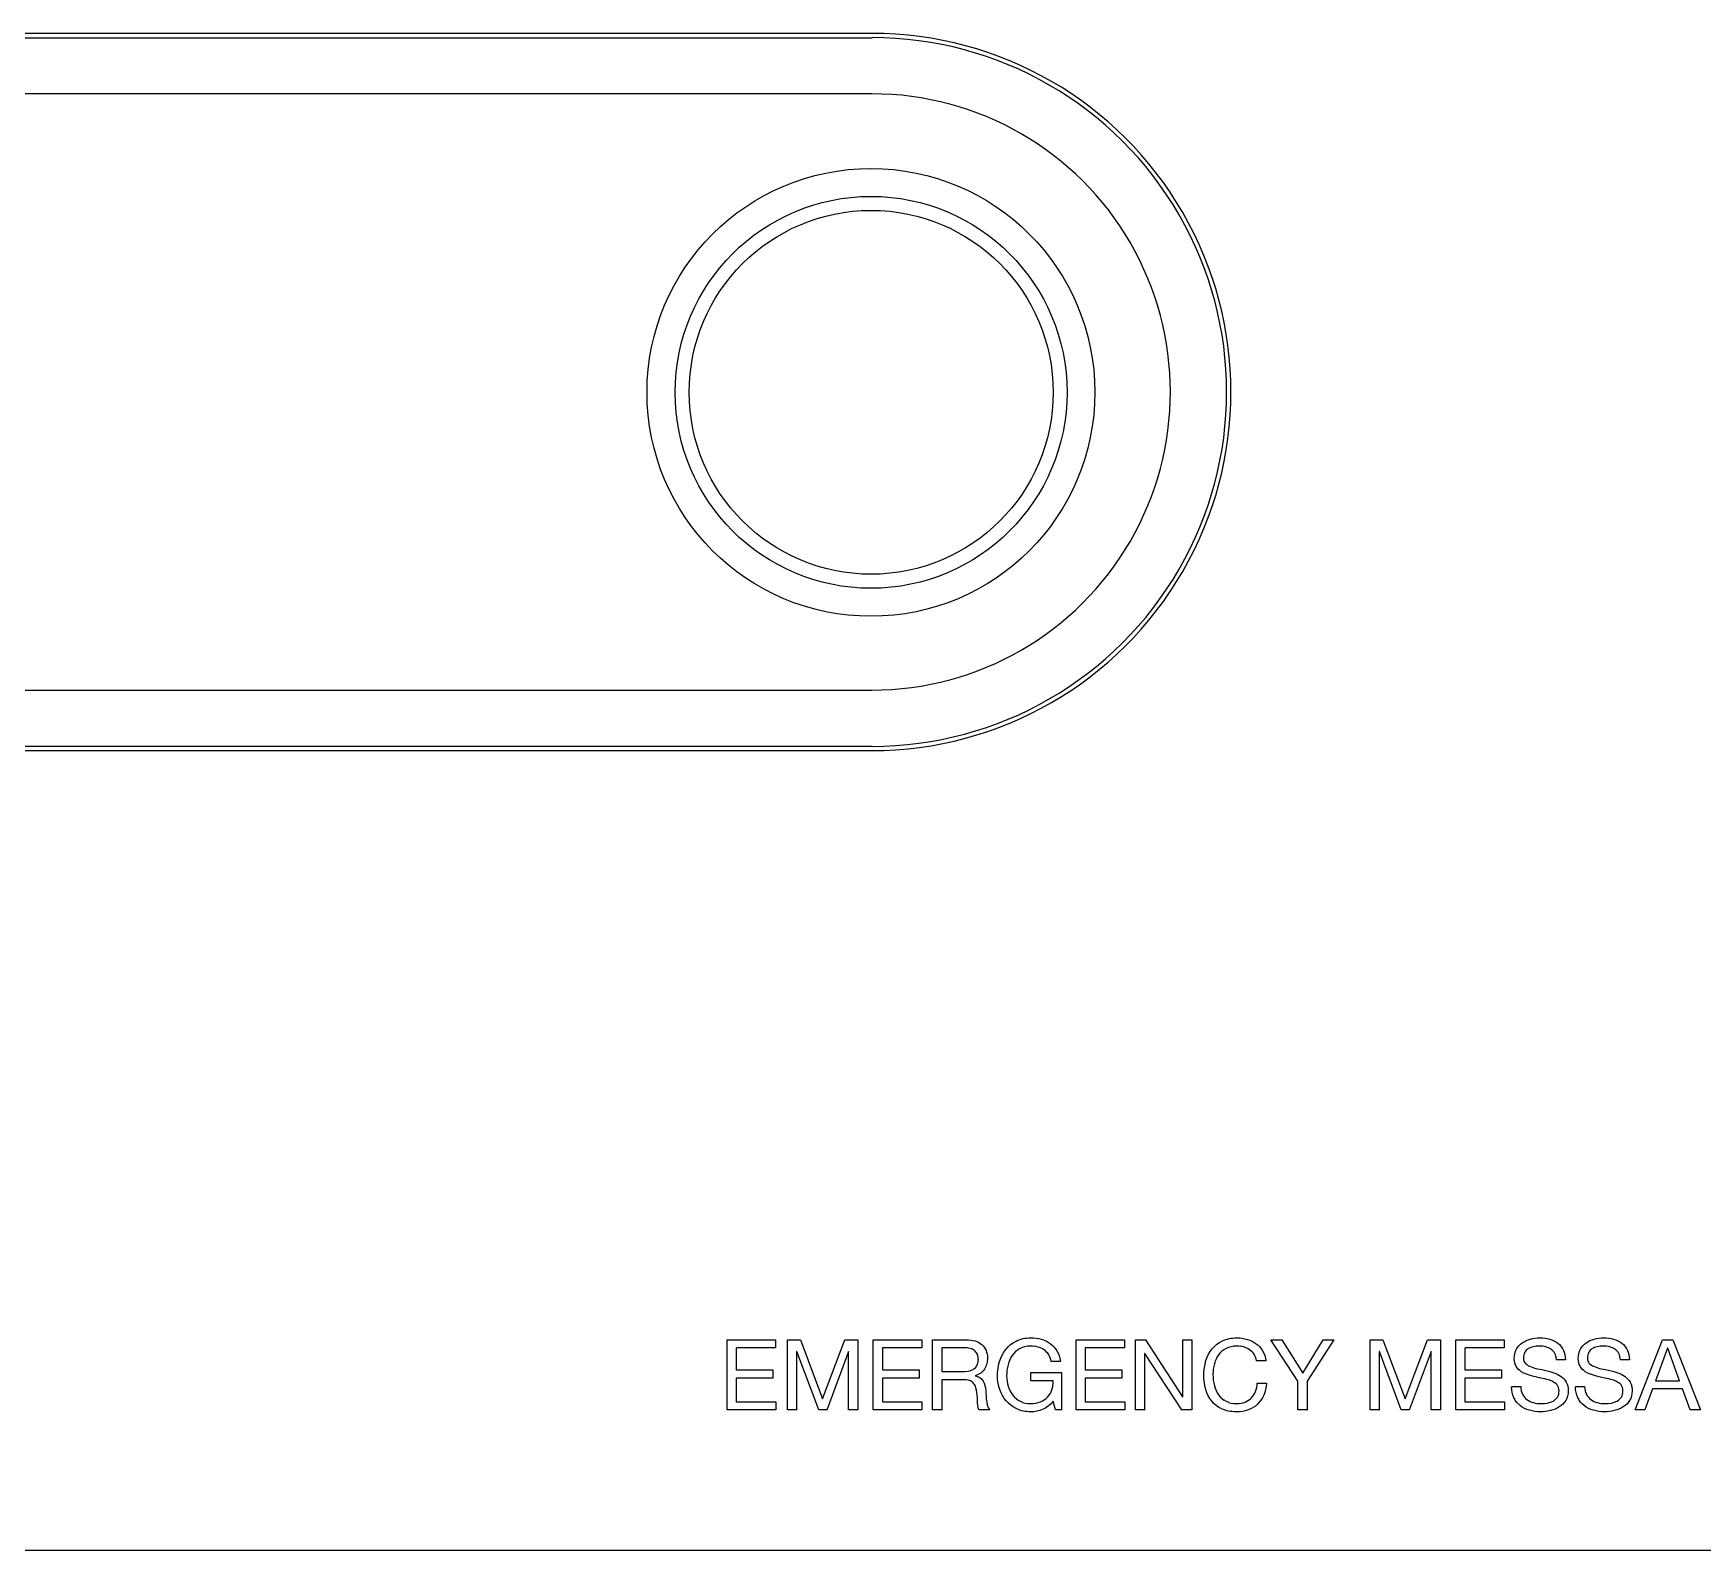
# Model space of a CAD drawing. Header units: millimetres. Extents: x 2974 to 5671, y 1205 to 3288.
# Drawn here: x 4266.64 to 4278.42, y 3073.63 to 3084.33 of the extents above; entities that cross this region are included whole.
import ezdxf

# ---------------------------------------------------------------- set-up
doc = ezdxf.new("R2010")
doc.units = ezdxf.units.MM
doc.linetypes.add('atContinuous2', pattern=[0])
doc.layers.add('Layer 1', color=7, linetype='Continuous')

# ---------------------------------------------------------------- blocks, each defined once
blk = doc.blocks.new('TOA')
at = {"layer": 'Layer 1', "color": 0}
for points in [[(2387.684, 441.888), (2234.717, 441.888)], [(2234.717, 441.746), (2387.684, 441.746)], [(2387.684, 439.858), (2234.717, 439.858)], [(2234.717, 419.839), (2387.684, 419.839)], [(2387.684, 417.951), (2234.717, 417.951)], [(2234.717, 417.81), (2387.684, 417.81)], [(2382.822, 398.028), (2384.446, 398.028)], [(2382.822, 395.668), (2382.822, 398.028)], [(2384.446, 398.028), (2384.446, 397.752)], [(2384.845, 398.028), (2385.277, 398.028)], [(2384.845, 395.668), (2384.845, 398.028)], [(2385.277, 398.028), (2386.024, 396.045)], [(2386.024, 396.045), (2386.774, 398.028)], [(2386.774, 398.028), (2387.206, 398.028)], [(2387.206, 398.028), (2387.206, 395.668)], [(2387.727, 398.028), (2389.351, 398.028)], [(2387.727, 395.668), (2387.727, 398.028)], [(2389.351, 398.028), (2389.351, 397.752)], [(2389.719, 398.028), (2390.836, 398.028)], [(2389.719, 395.668), (2389.719, 398.028)], [(2390.836, 398.028), (2390.92, 398.025)], [(2390.92, 398.025), (2390.998, 398.018)], [(2390.999, 398.018), (2391.072, 398.004)], [(2391.072, 398.005), (2391.141, 397.987)], [(2391.141, 397.987), (2391.205, 397.965)], [(2391.206, 397.964), (2391.266, 397.936)], [(2391.265, 397.936), (2391.319, 397.903)], [(2391.319, 397.903), (2391.369, 397.866)], [(2392.332, 397.862), (2392.423, 397.927)], [(2392.422, 397.927), (2392.522, 397.984)], [(2392.522, 397.984), (2392.576, 398.008)], [(2392.576, 398.008), (2392.631, 398.029)], [(2392.63, 398.03), (2392.688, 398.048)], [(2392.688, 398.047), (2392.748, 398.063)], [(2392.748, 398.063), (2392.81, 398.074)], [(2392.809, 398.074), (2392.873, 398.083)], [(2392.874, 398.083), (2392.939, 398.088)], [(2392.939, 398.088), (2393.007, 398.09)], [(2393.007, 398.089), (2393.101, 398.086)], [(2393.101, 398.087), (2393.192, 398.078)], [(2393.192, 398.078), (2393.28, 398.064)], [(2393.28, 398.064), (2393.365, 398.043)], [(2393.365, 398.044), (2393.447, 398.019)], [(2393.447, 398.018), (2393.525, 397.985)], [(2393.525, 397.985), (2393.597, 397.946)], [(2393.597, 397.946), (2393.665, 397.9)], [(2394.533, 398.028), (2396.157, 398.028)], [(2394.533, 395.668), (2394.533, 398.028)], [(2396.157, 398.028), (2396.157, 397.752)], [(2396.525, 398.028), (2396.862, 398.028)], [(2396.525, 395.668), (2396.525, 398.028)], [(2396.862, 398.028), (2398.113, 396.114)], [(2398.12, 398.028), (2398.427, 398.028)], [(2398.12, 396.114), (2398.12, 398.028)], [(2398.426, 398.028), (2398.426, 395.668)], [(2399.261, 397.876), (2399.352, 397.938)], [(2399.352, 397.938), (2399.452, 397.991)], [(2399.452, 397.991), (2399.506, 398.014)], [(2399.505, 398.014), (2399.561, 398.034)], [(2399.561, 398.034), (2399.618, 398.051)], [(2399.618, 398.05), (2399.678, 398.065)], [(2399.677, 398.065), (2399.739, 398.075)], [(2399.739, 398.075), (2399.802, 398.083)], [(2399.802, 398.083), (2399.867, 398.088)], [(2399.868, 398.088), (2399.935, 398.09)], [(2399.935, 398.089), (2400.027, 398.086)], [(2400.027, 398.087), (2400.116, 398.077)], [(2400.116, 398.077), (2400.203, 398.061)], [(2400.203, 398.061), (2400.287, 398.04)], [(2400.287, 398.04), (2400.367, 398.012)], [(2400.367, 398.011), (2400.443, 397.978)], [(2400.443, 397.978), (2400.514, 397.939)], [(2400.514, 397.939), (2400.58, 397.894)], [(2401.068, 398.028), (2401.442, 398.028)], [(2401.982, 396.632), (2401.068, 398.028)], [(2401.442, 398.028), (2402.147, 396.904)], [(2402.147, 396.904), (2402.835, 398.028)], [(2403.193, 398.028), (2402.289, 396.632)], [(2402.835, 398.028), (2403.192, 398.028)], [(2404.404, 398.028), (2404.836, 398.028)], [(2404.404, 395.668), (2404.404, 398.028)], [(2404.835, 398.028), (2405.582, 396.045)], [(2405.583, 396.045), (2406.334, 398.028)], [(2406.334, 398.028), (2406.766, 398.028)], [(2406.765, 398.028), (2406.765, 395.668)], [(2407.286, 398.028), (2408.91, 398.028)], [(2407.286, 395.668), (2407.286, 398.028)], [(2408.91, 398.028), (2408.91, 397.752)], [(2409.456, 397.878), (2409.513, 397.923)], [(2409.512, 397.922), (2409.574, 397.961)], [(2409.575, 397.962), (2409.641, 397.996)], [(2409.641, 397.996), (2409.711, 398.024)], [(2409.711, 398.024), (2409.785, 398.047)], [(2409.786, 398.047), (2409.863, 398.066)], [(2409.863, 398.066), (2409.941, 398.079)], [(2409.941, 398.079), (2410.02, 398.087)], [(2410.02, 398.087), (2410.099, 398.09)], [(2410.099, 398.089), (2410.189, 398.086)], [(2410.189, 398.087), (2410.274, 398.079)], [(2410.274, 398.079), (2410.356, 398.065)], [(2410.356, 398.065), (2410.435, 398.046)], [(2410.435, 398.047), (2410.51, 398.023)], [(2410.51, 398.022), (2410.579, 397.993)], [(2410.58, 397.993), (2410.646, 397.956)], [(2410.646, 397.956), (2410.707, 397.914)], [(2410.707, 397.914), (2410.763, 397.865)], [(2411.601, 397.878), (2411.659, 397.923)], [(2411.659, 397.922), (2411.721, 397.961)], [(2411.72, 397.962), (2411.786, 397.996)], [(2411.787, 397.996), (2411.857, 398.024)], [(2411.857, 398.024), (2411.931, 398.047)], [(2411.931, 398.047), (2412.008, 398.066)], [(2412.008, 398.066), (2412.086, 398.079)], [(2412.086, 398.079), (2412.165, 398.087)], [(2412.166, 398.087), (2412.246, 398.09)], [(2412.246, 398.089), (2412.335, 398.086)], [(2412.334, 398.087), (2412.419, 398.079)], [(2412.419, 398.079), (2412.502, 398.065)], [(2412.502, 398.065), (2412.58, 398.046)], [(2412.581, 398.047), (2412.656, 398.023)], [(2412.656, 398.022), (2412.726, 397.993)], [(2412.726, 397.993), (2412.791, 397.956)], [(2412.792, 397.956), (2412.853, 397.914)], [(2412.852, 397.914), (2412.908, 397.865)], [(2413.302, 395.668), (2414.226, 398.028)], [(2414.226, 398.028), (2414.574, 398.028)], [(2414.574, 398.028), (2415.498, 395.668)], [(2383.128, 397.752), (2383.128, 397.017)], [(2384.446, 397.752), (2383.129, 397.752)], [(2385.152, 397.631), (2385.152, 395.667)], [(2385.158, 397.631), (2385.152, 397.631)], [(2385.895, 395.668), (2385.158, 397.632)], [(2386.899, 397.631), (2386.163, 395.667)], [(2386.899, 395.668), (2386.899, 397.632)], [(2388.033, 397.752), (2388.033, 397.017)], [(2389.351, 397.752), (2388.033, 397.752)], [(2390.026, 397.752), (2390.026, 396.955)], [(2390.823, 397.752), (2390.026, 397.752)], [(2390.877, 397.75), (2390.822, 397.752)], [(2390.928, 397.745), (2390.877, 397.75)], [(2390.975, 397.737), (2390.928, 397.745)], [(2391.018, 397.724), (2390.975, 397.737)], [(2391.057, 397.71), (2391.018, 397.725)], [(2391.092, 397.691), (2391.057, 397.71)], [(2391.124, 397.669), (2391.093, 397.691)], [(2391.151, 397.643), (2391.124, 397.668)], [(2391.174, 397.615), (2391.151, 397.643)], [(2391.195, 397.585), (2391.174, 397.615)], [(2391.212, 397.552), (2391.194, 397.584)], [(2391.227, 397.518), (2391.212, 397.552)], [(2391.238, 397.482), (2391.227, 397.518)], [(2391.246, 397.444), (2391.238, 397.482)], [(2391.25, 397.404), (2391.245, 397.444)], [(2391.252, 397.362), (2391.25, 397.404)], [(2391.25, 397.302), (2391.253, 397.362)], [(2391.369, 397.866), (2391.414, 397.823)], [(2391.414, 397.823), (2391.452, 397.776)], [(2391.452, 397.776), (2391.485, 397.726)], [(2391.485, 397.726), (2391.511, 397.671)], [(2391.511, 397.672), (2391.532, 397.613)], [(2391.532, 397.613), (2391.547, 397.551)], [(2391.546, 397.55), (2391.556, 397.485)], [(2391.557, 397.362), (2391.552, 397.311)], [(2391.556, 397.485), (2391.559, 397.415)], [(2391.559, 397.415), (2391.557, 397.362)], [(2391.966, 397.294), (2392.005, 397.408)], [(2392.005, 397.408), (2392.053, 397.514)], [(2392.053, 397.514), (2392.11, 397.613)], [(2392.11, 397.613), (2392.175, 397.704)], [(2392.175, 397.704), (2392.249, 397.788)], [(2392.25, 397.788), (2392.332, 397.862)], [(2392.307, 397.353), (2392.275, 397.271)], [(2392.346, 397.43), (2392.307, 397.353)], [(2392.391, 397.503), (2392.346, 397.431)], [(2392.443, 397.569), (2392.391, 397.503)], [(2392.501, 397.629), (2392.442, 397.569)], [(2392.567, 397.681), (2392.502, 397.628)], [(2392.64, 397.727), (2392.567, 397.681)], [(2392.72, 397.765), (2392.64, 397.727)], [(2392.807, 397.792), (2392.72, 397.766)], [(2392.903, 397.808), (2392.807, 397.791)], [(2393.005, 397.813), (2392.902, 397.808)], [(2393.07, 397.811), (2393.006, 397.813)], [(2393.132, 397.805), (2393.07, 397.811)], [(2393.194, 397.796), (2393.132, 397.806)], [(2393.252, 397.782), (2393.193, 397.796)], [(2393.309, 397.764), (2393.252, 397.782)], [(2393.363, 397.743), (2393.309, 397.764)], [(2393.413, 397.716), (2393.363, 397.742)], [(2393.46, 397.687), (2393.412, 397.716)], [(2393.504, 397.653), (2393.46, 397.687)], [(2393.545, 397.615), (2393.504, 397.653)], [(2393.582, 397.572), (2393.546, 397.615)], [(2393.615, 397.524), (2393.582, 397.572)], [(2393.643, 397.472), (2393.615, 397.524)], [(2393.667, 397.417), (2393.643, 397.473)], [(2393.666, 397.9), (2393.73, 397.848)], [(2393.686, 397.356), (2393.667, 397.417)], [(2393.7, 397.292), (2393.686, 397.356)], [(2393.73, 397.848), (2393.789, 397.79)], [(2393.789, 397.791), (2393.841, 397.726)], [(2393.84, 397.725), (2393.889, 397.653)], [(2393.889, 397.653), (2393.93, 397.575)], [(2393.93, 397.575), (2393.964, 397.489)], [(2393.964, 397.489), (2393.991, 397.394)], [(2393.992, 397.394), (2394.012, 397.291)], [(2394.839, 397.752), (2394.839, 397.017)], [(2396.157, 397.752), (2394.84, 397.752)], [(2396.838, 397.562), (2396.831, 397.562)], [(2396.832, 397.562), (2396.832, 395.667)], [(2398.08, 395.668), (2396.839, 397.563)], [(2398.895, 397.327), (2398.935, 397.437)], [(2398.935, 397.437), (2398.983, 397.54)], [(2398.983, 397.54), (2399.04, 397.636)], [(2399.04, 397.635), (2399.105, 397.723)], [(2399.105, 397.723), (2399.178, 397.804)], [(2399.178, 397.804), (2399.261, 397.875)], [(2399.237, 397.38), (2399.204, 397.302)], [(2399.276, 397.454), (2399.237, 397.38)], [(2399.321, 397.522), (2399.276, 397.454)], [(2399.374, 397.586), (2399.321, 397.523)], [(2399.432, 397.642), (2399.373, 397.585)], [(2399.498, 397.692), (2399.433, 397.642)], [(2399.57, 397.734), (2399.498, 397.692)], [(2399.649, 397.768), (2399.57, 397.734)], [(2399.736, 397.794), (2399.649, 397.769)], [(2399.831, 397.808), (2399.736, 397.793)], [(2399.932, 397.813), (2399.83, 397.808)], [(2399.994, 397.811), (2399.932, 397.813)], [(2400.052, 397.805), (2399.993, 397.811)], [(2400.109, 397.796), (2400.052, 397.806)], [(2400.164, 397.783), (2400.109, 397.796)], [(2400.216, 397.765), (2400.163, 397.783)], [(2400.266, 397.744), (2400.216, 397.765)], [(2400.315, 397.719), (2400.266, 397.743)], [(2400.361, 397.691), (2400.315, 397.719)], [(2400.404, 397.658), (2400.361, 397.691)], [(2400.443, 397.622), (2400.404, 397.658)], [(2400.478, 397.582), (2400.443, 397.622)], [(2400.509, 397.538), (2400.478, 397.582)], [(2400.537, 397.489), (2400.51, 397.538)], [(2400.56, 397.438), (2400.537, 397.489)], [(2400.58, 397.382), (2400.56, 397.438)], [(2400.594, 397.323), (2400.579, 397.383)], [(2400.581, 397.894), (2400.643, 397.843)], [(2400.643, 397.843), (2400.7, 397.786)], [(2400.7, 397.787), (2400.751, 397.724)], [(2400.75, 397.723), (2400.796, 397.655)], [(2400.796, 397.655), (2400.835, 397.58)], [(2400.835, 397.58), (2400.867, 397.5)], [(2400.868, 397.5), (2400.892, 397.415)], [(2400.892, 397.415), (2400.909, 397.323)], [(2404.71, 397.631), (2404.71, 395.667)], [(2404.717, 397.631), (2404.71, 397.631)], [(2405.454, 395.668), (2404.718, 397.632)], [(2406.459, 397.631), (2405.722, 395.667)], [(2406.459, 395.668), (2406.459, 397.632)], [(2407.592, 397.752), (2407.592, 397.017)], [(2408.91, 397.752), (2407.593, 397.752)], [(2409.251, 397.321), (2409.247, 397.398)], [(2409.248, 397.398), (2409.253, 397.485)], [(2409.252, 397.485), (2409.266, 397.565)], [(2409.266, 397.565), (2409.288, 397.639)], [(2409.289, 397.639), (2409.32, 397.707)], [(2409.32, 397.708), (2409.36, 397.77)], [(2409.36, 397.769), (2409.405, 397.827)], [(2409.405, 397.827), (2409.456, 397.878)], [(2409.557, 397.465), (2409.554, 397.409)], [(2409.554, 397.41), (2409.558, 397.358)], [(2409.566, 397.516), (2409.557, 397.465)], [(2409.558, 397.358), (2409.571, 397.311)], [(2409.58, 397.562), (2409.566, 397.516)], [(2409.599, 397.603), (2409.579, 397.562)], [(2409.623, 397.64), (2409.6, 397.603)], [(2409.651, 397.673), (2409.623, 397.64)], [(2409.682, 397.702), (2409.651, 397.674)], [(2409.718, 397.727), (2409.682, 397.702)], [(2409.756, 397.749), (2409.718, 397.728)], [(2409.797, 397.766), (2409.756, 397.748)], [(2409.841, 397.782), (2409.797, 397.766)], [(2409.888, 397.794), (2409.841, 397.782)], [(2409.985, 397.808), (2409.888, 397.793)], [(2410.083, 397.813), (2409.985, 397.808)], [(2410.143, 397.811), (2410.082, 397.813)], [(2410.2, 397.806), (2410.143, 397.811)], [(2410.253, 397.797), (2410.199, 397.806)], [(2410.305, 397.786), (2410.253, 397.798)], [(2410.354, 397.77), (2410.305, 397.786)], [(2410.4, 397.752), (2410.354, 397.771)], [(2410.443, 397.73), (2410.4, 397.751)], [(2410.484, 397.705), (2410.443, 397.73)], [(2410.521, 397.675), (2410.484, 397.704)], [(2410.554, 397.641), (2410.521, 397.675)], [(2410.584, 397.604), (2410.555, 397.641)], [(2410.608, 397.562), (2410.584, 397.604)], [(2410.628, 397.516), (2410.607, 397.562)], [(2410.646, 397.466), (2410.628, 397.516)], [(2410.659, 397.412), (2410.646, 397.467)], [(2410.667, 397.353), (2410.658, 397.412)], [(2410.964, 397.353), (2410.667, 397.353)], [(2410.762, 397.865), (2410.811, 397.81)], [(2410.811, 397.81), (2410.854, 397.749)], [(2410.854, 397.75), (2410.89, 397.685)], [(2410.89, 397.684), (2410.92, 397.612)], [(2410.92, 397.612), (2410.942, 397.532)], [(2410.943, 397.532), (2410.958, 397.446)], [(2410.958, 397.446), (2410.965, 397.353)], [(2411.394, 397.398), (2411.398, 397.485)], [(2411.398, 397.321), (2411.394, 397.398)], [(2411.398, 397.485), (2411.412, 397.565)], [(2411.412, 397.565), (2411.435, 397.639)], [(2411.435, 397.639), (2411.466, 397.707)], [(2411.466, 397.708), (2411.505, 397.77)], [(2411.505, 397.769), (2411.55, 397.827)], [(2411.55, 397.827), (2411.601, 397.878)], [(2411.704, 397.465), (2411.701, 397.409)], [(2411.701, 397.41), (2411.705, 397.358)], [(2411.711, 397.516), (2411.703, 397.465)], [(2411.705, 397.358), (2411.717, 397.311)], [(2411.725, 397.562), (2411.711, 397.516)], [(2411.745, 397.603), (2411.725, 397.562)], [(2411.769, 397.64), (2411.745, 397.603)], [(2411.797, 397.673), (2411.769, 397.64)], [(2411.829, 397.702), (2411.798, 397.674)], [(2411.864, 397.727), (2411.829, 397.702)], [(2411.902, 397.749), (2411.864, 397.728)], [(2411.943, 397.766), (2411.902, 397.748)], [(2411.988, 397.782), (2411.943, 397.766)], [(2412.034, 397.794), (2411.988, 397.782)], [(2412.13, 397.808), (2412.033, 397.793)], [(2412.229, 397.813), (2412.13, 397.808)], [(2412.289, 397.811), (2412.229, 397.813)], [(2412.345, 397.806), (2412.288, 397.811)], [(2412.4, 397.797), (2412.345, 397.806)], [(2412.451, 397.786), (2412.4, 397.798)], [(2412.5, 397.77), (2412.451, 397.786)], [(2412.546, 397.752), (2412.499, 397.771)], [(2412.589, 397.73), (2412.546, 397.751)], [(2412.629, 397.705), (2412.589, 397.73)], [(2412.667, 397.675), (2412.629, 397.704)], [(2412.7, 397.641), (2412.668, 397.675)], [(2412.729, 397.604), (2412.7, 397.641)], [(2412.754, 397.562), (2412.729, 397.604)], [(2412.775, 397.516), (2412.754, 397.562)], [(2412.792, 397.466), (2412.775, 397.516)], [(2412.804, 397.412), (2412.791, 397.467)], [(2412.813, 397.353), (2412.804, 397.412)], [(2413.111, 397.353), (2412.813, 397.353)], [(2412.908, 397.865), (2412.957, 397.81)], [(2412.957, 397.81), (2413, 397.749)], [(2413, 397.75), (2413.037, 397.685)], [(2413.037, 397.684), (2413.067, 397.612)], [(2413.067, 397.612), (2413.088, 397.532)], [(2413.088, 397.532), (2413.103, 397.446)], [(2413.103, 397.446), (2413.111, 397.353)], [(2414.398, 397.743), (2414.391, 397.743), (2413.991, 396.648), (2414.793, 396.648), (2414.398, 397.743), (2414.398, 397.743)], [(2383.128, 397.016), (2384.356, 397.016)], [(2384.356, 397.016), (2384.356, 396.74)], [(2388.033, 397.016), (2389.262, 397.016)], [(2389.261, 397.016), (2389.261, 396.74)], [(2390.026, 396.955), (2390.695, 396.955)], [(2390.695, 396.955), (2390.804, 396.959)], [(2390.804, 396.959), (2390.908, 396.971)], [(2390.908, 396.97), (2390.957, 396.981)], [(2390.957, 396.981), (2391.003, 396.995)], [(2391.002, 396.995), (2391.045, 397.012)], [(2391.045, 397.011), (2391.085, 397.033)], [(2391.085, 397.034), (2391.121, 397.059)], [(2391.122, 397.059), (2391.154, 397.087)], [(2391.199, 396.837), (2391.146, 396.82)], [(2391.146, 396.82), (2391.146, 396.813)], [(2391.146, 396.813), (2391.195, 396.802)], [(2391.154, 397.088), (2391.182, 397.121)], [(2391.182, 397.121), (2391.206, 397.158)], [(2391.195, 396.802), (2391.24, 396.786)], [(2391.247, 396.856), (2391.199, 396.836)], [(2391.207, 397.158), (2391.228, 397.2)], [(2391.227, 397.2), (2391.241, 397.248)], [(2391.24, 396.787), (2391.279, 396.768)], [(2391.241, 397.248), (2391.25, 397.303)], [(2391.292, 396.879), (2391.247, 396.857)], [(2391.334, 396.905), (2391.292, 396.879)], [(2391.371, 396.934), (2391.334, 396.905)], [(2391.404, 396.965), (2391.371, 396.934)], [(2391.434, 397.002), (2391.404, 396.966)], [(2391.46, 397.04), (2391.434, 397.002)], [(2391.484, 397.081), (2391.461, 397.04)], [(2391.503, 397.124), (2391.483, 397.081)], [(2391.52, 397.168), (2391.503, 397.124)], [(2391.535, 397.214), (2391.52, 397.168)], [(2391.544, 397.261), (2391.534, 397.213)], [(2391.552, 397.311), (2391.544, 397.261)], [(2391.896, 396.801), (2391.9, 396.929)], [(2391.901, 396.686), (2391.896, 396.801)], [(2391.9, 396.929), (2391.914, 397.054)], [(2391.914, 397.054), (2391.935, 397.175)], [(2391.935, 397.175), (2391.966, 397.293)], [(2392.206, 396.911), (2392.203, 396.818)], [(2392.203, 396.818), (2392.206, 396.727)], [(2392.214, 397.004), (2392.205, 396.911)], [(2392.228, 397.094), (2392.214, 397.003)], [(2392.249, 397.184), (2392.228, 397.094)], [(2392.275, 397.271), (2392.249, 397.184)], [(2393.011, 396.924), (2394.042, 396.924)], [(2393.011, 396.648), (2393.011, 396.924)], [(2394.011, 397.292), (2393.699, 397.292)], [(2394.042, 396.924), (2394.042, 395.667)], [(2394.839, 397.016), (2396.067, 397.016)], [(2396.067, 397.016), (2396.067, 396.74)], [(2398.825, 396.84), (2398.829, 396.968)], [(2398.829, 396.714), (2398.825, 396.841)], [(2398.829, 396.968), (2398.843, 397.091)], [(2398.842, 397.091), (2398.863, 397.211)], [(2398.864, 397.212), (2398.895, 397.327)], [(2399.134, 396.955), (2399.131, 396.864)], [(2399.131, 396.864), (2399.134, 396.765)], [(2399.142, 397.045), (2399.134, 396.955)], [(2399.157, 397.132), (2399.142, 397.044)], [(2399.177, 397.218), (2399.156, 397.132)], [(2399.204, 397.301), (2399.178, 397.218)], [(2400.909, 397.323), (2400.595, 397.323)], [(2407.592, 397.016), (2408.821, 397.016)], [(2408.821, 397.016), (2408.821, 396.74)], [(2409.264, 397.251), (2409.251, 397.321)], [(2409.284, 397.186), (2409.264, 397.25)], [(2409.312, 397.13), (2409.284, 397.187)], [(2409.347, 397.078), (2409.312, 397.13)], [(2409.387, 397.032), (2409.347, 397.078)], [(2409.432, 396.99), (2409.387, 397.032)], [(2409.483, 396.954), (2409.432, 396.99)], [(2409.539, 396.922), (2409.483, 396.954)], [(2409.597, 396.893), (2409.538, 396.921)], [(2409.571, 397.311), (2409.591, 397.269)], [(2409.59, 397.269), (2409.618, 397.233)], [(2409.659, 396.867), (2409.597, 396.893)], [(2409.619, 397.233), (2409.654, 397.201)], [(2409.654, 397.201), (2409.693, 397.172)], [(2409.724, 396.845), (2409.659, 396.866)], [(2409.693, 397.172), (2409.739, 397.146)], [(2409.861, 396.806), (2409.724, 396.845)], [(2409.739, 397.145), (2409.79, 397.123)], [(2409.79, 397.123), (2409.846, 397.102)], [(2409.845, 397.102), (2409.904, 397.083)], [(2409.999, 396.772), (2409.861, 396.806)], [(2409.904, 397.084), (2409.966, 397.066)], [(2409.965, 397.066), (2410.03, 397.051)], [(2410.031, 397.051), (2410.168, 397.022)], [(2410.167, 397.022), (2410.305, 396.99)], [(2410.305, 396.99), (2410.444, 396.955)], [(2410.444, 396.955), (2410.58, 396.913)], [(2410.58, 396.913), (2410.646, 396.889)], [(2410.646, 396.888), (2410.708, 396.86)], [(2410.708, 396.86), (2410.767, 396.828)], [(2410.766, 396.828), (2410.822, 396.792)], [(2410.822, 396.792), (2410.873, 396.752)], [(2411.41, 397.251), (2411.398, 397.321)], [(2411.43, 397.186), (2411.409, 397.25)], [(2411.459, 397.13), (2411.431, 397.187)], [(2411.493, 397.078), (2411.459, 397.13)], [(2411.533, 397.032), (2411.493, 397.078)], [(2411.579, 396.99), (2411.533, 397.032)], [(2411.629, 396.954), (2411.578, 396.99)], [(2411.684, 396.922), (2411.629, 396.954)], [(2411.743, 396.893), (2411.684, 396.921)], [(2411.716, 397.311), (2411.737, 397.269)], [(2411.737, 397.269), (2411.764, 397.233)], [(2411.805, 396.867), (2411.743, 396.893)], [(2411.764, 397.233), (2411.799, 397.201)], [(2411.799, 397.201), (2411.839, 397.172)], [(2411.871, 396.845), (2411.806, 396.866)], [(2411.839, 397.172), (2411.885, 397.146)], [(2412.006, 396.806), (2411.87, 396.845)], [(2411.885, 397.145), (2411.936, 397.123)], [(2411.936, 397.123), (2411.991, 397.102)], [(2411.991, 397.102), (2412.05, 397.083)], [(2412.145, 396.772), (2412.006, 396.806)], [(2412.049, 397.084), (2412.111, 397.066)], [(2412.112, 397.066), (2412.177, 397.051)], [(2412.177, 397.051), (2412.313, 397.022)], [(2412.313, 397.022), (2412.452, 396.99)], [(2412.452, 396.99), (2412.591, 396.955)], [(2412.59, 396.955), (2412.726, 396.913)], [(2412.726, 396.913), (2412.791, 396.889)], [(2412.792, 396.888), (2412.854, 396.86)], [(2412.854, 396.86), (2412.913, 396.828)], [(2412.913, 396.828), (2412.968, 396.792)], [(2412.967, 396.792), (2413.018, 396.752)], [(2383.128, 396.74), (2383.128, 395.943)], [(2384.356, 396.74), (2383.128, 396.74)], [(2389.261, 396.74), (2388.032, 396.74)], [(2388.033, 396.74), (2388.033, 395.943)], [(2390.026, 396.679), (2390.026, 395.667)], [(2390.804, 396.679), (2390.026, 396.679)], [(2390.859, 396.676), (2390.804, 396.679)], [(2390.908, 396.671), (2390.859, 396.677)], [(2390.952, 396.659), (2390.908, 396.671)], [(2390.99, 396.644), (2390.952, 396.659)], [(2391.025, 396.626), (2390.99, 396.645)], [(2391.055, 396.604), (2391.025, 396.625)], [(2391.083, 396.579), (2391.056, 396.604)], [(2391.106, 396.551), (2391.083, 396.578)], [(2391.126, 396.521), (2391.105, 396.551)], [(2391.144, 396.488), (2391.126, 396.521)], [(2391.158, 396.453), (2391.144, 396.488)], [(2391.169, 396.415), (2391.157, 396.453)], [(2391.188, 396.336), (2391.169, 396.415)], [(2391.203, 396.252), (2391.188, 396.336)], [(2391.215, 396.164), (2391.202, 396.252)], [(2391.279, 396.768), (2391.314, 396.747)], [(2391.314, 396.747), (2391.344, 396.723)], [(2391.344, 396.722), (2391.371, 396.695)], [(2391.372, 396.695), (2391.395, 396.667)], [(2391.395, 396.667), (2391.416, 396.635)], [(2391.416, 396.634), (2391.45, 396.566)], [(2391.45, 396.566), (2391.472, 396.49)], [(2391.472, 396.49), (2391.489, 396.409)], [(2391.489, 396.409), (2391.501, 396.324)], [(2391.5, 396.324), (2391.506, 396.236)], [(2391.506, 396.236), (2391.511, 396.147)], [(2391.916, 396.573), (2391.901, 396.686)], [(2391.939, 396.462), (2391.916, 396.573)], [(2391.972, 396.353), (2391.939, 396.461)], [(2392.014, 396.248), (2391.972, 396.353)], [(2392.065, 396.15), (2392.014, 396.248)], [(2392.206, 396.727), (2392.217, 396.637)], [(2392.216, 396.637), (2392.232, 396.55)], [(2392.232, 396.55), (2392.255, 396.464)], [(2392.255, 396.464), (2392.284, 396.382)], [(2392.285, 396.382), (2392.321, 396.305)], [(2392.321, 396.305), (2392.362, 396.233)], [(2392.362, 396.233), (2392.41, 396.166)], [(2393.766, 396.648), (2393.011, 396.648)], [(2393.662, 396.216), (2393.695, 396.279)], [(2393.695, 396.28), (2393.723, 396.347)], [(2393.723, 396.347), (2393.744, 396.418)], [(2393.745, 396.419), (2393.76, 396.493)], [(2393.759, 396.493), (2393.766, 396.569)], [(2393.766, 396.569), (2393.766, 396.648)], [(2394.839, 396.74), (2394.839, 395.943)], [(2396.067, 396.74), (2394.839, 396.74)], [(2398.841, 396.59), (2398.828, 396.713)], [(2398.862, 396.471), (2398.841, 396.59)], [(2398.89, 396.356), (2398.862, 396.471)], [(2398.928, 396.247), (2398.89, 396.356)], [(2398.973, 396.145), (2398.928, 396.247)], [(2399.134, 396.765), (2399.142, 396.668)], [(2399.142, 396.669), (2399.157, 396.576)], [(2399.157, 396.576), (2399.178, 396.484)], [(2399.177, 396.484), (2399.203, 396.398)], [(2399.204, 396.398), (2399.237, 396.317)], [(2399.237, 396.317), (2399.276, 396.242)], [(2399.276, 396.242), (2399.321, 396.173)], [(2400.499, 396.175), (2400.531, 396.232)], [(2400.531, 396.232), (2400.558, 396.293)], [(2400.558, 396.293), (2400.58, 396.356)], [(2400.581, 396.356), (2400.599, 396.423)], [(2400.598, 396.423), (2400.61, 396.492)], [(2400.61, 396.493), (2400.618, 396.564)], [(2400.618, 396.564), (2400.932, 396.564)], [(2400.868, 396.254), (2400.833, 396.163)], [(2400.896, 396.351), (2400.868, 396.253)], [(2400.917, 396.454), (2400.896, 396.351)], [(2400.932, 396.564), (2400.917, 396.454)], [(2401.982, 395.668), (2401.982, 396.633)], [(2402.289, 396.632), (2402.289, 395.667)], [(2407.592, 396.74), (2407.592, 395.943)], [(2408.821, 396.74), (2407.592, 396.74)], [(2409.156, 396.452), (2409.463, 396.452)], [(2409.161, 396.347), (2409.156, 396.451)], [(2409.175, 396.251), (2409.16, 396.348)], [(2409.2, 396.161), (2409.176, 396.251)], [(2409.462, 396.452), (2409.466, 396.38)], [(2409.466, 396.38), (2409.477, 396.314)], [(2409.477, 396.313), (2409.495, 396.251)], [(2409.495, 396.252), (2409.52, 396.195)], [(2410.137, 396.742), (2409.998, 396.772)], [(2410.273, 396.711), (2410.137, 396.742)], [(2410.339, 396.695), (2410.273, 396.711)], [(2410.401, 396.677), (2410.339, 396.695)], [(2410.459, 396.657), (2410.4, 396.678)], [(2410.515, 396.633), (2410.459, 396.656)], [(2410.566, 396.607), (2410.515, 396.633)], [(2410.611, 396.579), (2410.566, 396.607)], [(2410.651, 396.546), (2410.611, 396.579)], [(2410.686, 396.509), (2410.651, 396.545)], [(2410.714, 396.468), (2410.686, 396.509)], [(2410.734, 396.422), (2410.714, 396.468)], [(2410.747, 396.37), (2410.734, 396.423)], [(2410.737, 396.194), (2410.747, 396.251)], [(2410.75, 396.311), (2410.746, 396.37)], [(2410.747, 396.251), (2410.751, 396.312)], [(2410.873, 396.752), (2410.918, 396.707)], [(2410.917, 396.707), (2410.957, 396.656)], [(2410.958, 396.656), (2410.993, 396.6)], [(2410.993, 396.6), (2411.021, 396.538)], [(2411.021, 396.539), (2411.041, 396.471)], [(2411.051, 396.219), (2411.035, 396.134)], [(2411.041, 396.47), (2411.054, 396.393)], [(2411.056, 396.309), (2411.051, 396.219)], [(2411.053, 396.393), (2411.056, 396.309)], [(2411.302, 396.452), (2411.609, 396.452)], [(2411.307, 396.347), (2411.302, 396.451)], [(2411.322, 396.251), (2411.307, 396.348)], [(2411.345, 396.161), (2411.322, 396.251)], [(2411.609, 396.452), (2411.613, 396.38)], [(2411.613, 396.38), (2411.623, 396.314)], [(2411.623, 396.313), (2411.642, 396.251)], [(2411.641, 396.252), (2411.666, 396.195)], [(2412.284, 396.742), (2412.145, 396.772)], [(2412.419, 396.711), (2412.283, 396.742)], [(2412.485, 396.695), (2412.42, 396.711)], [(2412.547, 396.677), (2412.485, 396.695)], [(2412.606, 396.657), (2412.547, 396.678)], [(2412.661, 396.633), (2412.606, 396.656)], [(2412.711, 396.607), (2412.66, 396.633)], [(2412.757, 396.579), (2412.711, 396.607)], [(2412.797, 396.546), (2412.757, 396.579)], [(2412.832, 396.509), (2412.798, 396.545)], [(2412.86, 396.468), (2412.832, 396.509)], [(2412.88, 396.422), (2412.859, 396.468)], [(2412.892, 396.37), (2412.88, 396.423)], [(2412.882, 396.194), (2412.893, 396.251)], [(2412.896, 396.311), (2412.892, 396.37)], [(2412.893, 396.251), (2412.896, 396.312)], [(2413.018, 396.752), (2413.064, 396.707)], [(2413.064, 396.707), (2413.103, 396.656)], [(2413.103, 396.656), (2413.138, 396.6)], [(2413.138, 396.6), (2413.166, 396.538)], [(2413.167, 396.539), (2413.188, 396.471)], [(2413.198, 396.219), (2413.181, 396.134)], [(2413.187, 396.47), (2413.199, 396.393)], [(2413.203, 396.309), (2413.198, 396.219)], [(2413.199, 396.393), (2413.203, 396.309)], [(2413.891, 396.373), (2413.626, 395.668)], [(2414.891, 396.373), (2413.891, 396.373)], [(2415.15, 395.668), (2414.891, 396.373)], [(2384.456, 395.668), (2382.822, 395.668)], [(2383.128, 395.943), (2384.455, 395.943)], [(2384.456, 395.943), (2384.456, 395.668)], [(2385.152, 395.668), (2384.845, 395.668)], [(2386.163, 395.668), (2385.895, 395.668)], [(2387.206, 395.668), (2386.899, 395.668)], [(2389.361, 395.668), (2387.727, 395.668)], [(2388.033, 395.943), (2389.361, 395.943)], [(2389.361, 395.943), (2389.361, 395.668)], [(2390.026, 395.668), (2389.719, 395.668)], [(2391.222, 396.076), (2391.215, 396.164)], [(2391.226, 395.989), (2391.222, 396.076)], [(2391.229, 395.908), (2391.226, 395.989)], [(2391.235, 395.834), (2391.229, 395.908)], [(2391.244, 395.766), (2391.235, 395.833)], [(2391.251, 395.737), (2391.243, 395.766)], [(2391.261, 395.711), (2391.251, 395.737)], [(2391.274, 395.687), (2391.261, 395.71)], [(2391.289, 395.668), (2391.274, 395.688)], [(2391.64, 395.668), (2391.288, 395.668)], [(2391.511, 396.147), (2391.517, 396.058)], [(2391.517, 396.058), (2391.527, 395.97)], [(2391.527, 395.97), (2391.544, 395.885)], [(2391.543, 395.885), (2391.565, 395.805)], [(2391.566, 395.805), (2391.58, 395.767)], [(2391.58, 395.767), (2391.597, 395.732)], [(2391.596, 395.732), (2391.617, 395.698)], [(2391.617, 395.698), (2391.64, 395.668)], [(2392.124, 396.057), (2392.065, 396.15)], [(2392.192, 395.971), (2392.124, 396.057)], [(2392.268, 395.892), (2392.192, 395.971)], [(2392.352, 395.822), (2392.268, 395.892)], [(2392.444, 395.759), (2392.352, 395.821)], [(2392.41, 396.166), (2392.465, 396.104)], [(2392.543, 395.706), (2392.443, 395.76)], [(2392.464, 396.104), (2392.525, 396.049)], [(2392.525, 396.049), (2392.59, 396)], [(2392.596, 395.682), (2392.543, 395.705)], [(2392.59, 396.001), (2392.662, 395.959)], [(2392.651, 395.662), (2392.596, 395.683)], [(2392.707, 395.645), (2392.651, 395.662)], [(2392.663, 395.959), (2392.741, 395.926)], [(2392.741, 395.925), (2392.825, 395.901)], [(2392.825, 395.901), (2392.915, 395.886)], [(2392.915, 395.886), (2393.011, 395.881)], [(2393.01, 395.881), (2393.099, 395.885)], [(2393.099, 395.885), (2393.183, 395.897)], [(2393.183, 395.897), (2393.261, 395.915)], [(2393.261, 395.915), (2393.335, 395.941)], [(2393.424, 395.693), (2393.323, 395.655)], [(2393.335, 395.941), (2393.404, 395.973)], [(2393.405, 395.973), (2393.467, 396.011)], [(2393.52, 395.743), (2393.424, 395.693)], [(2393.467, 396.011), (2393.525, 396.054)], [(2393.61, 395.802), (2393.52, 395.742)], [(2393.525, 396.054), (2393.577, 396.103)], [(2393.577, 396.103), (2393.622, 396.158)], [(2393.653, 395.838), (2393.61, 395.803)], [(2393.622, 396.158), (2393.662, 396.217)], [(2393.693, 395.876), (2393.653, 395.838)], [(2393.731, 395.918), (2393.693, 395.876)], [(2393.766, 395.962), (2393.731, 395.918)], [(2393.847, 395.668), (2393.766, 395.962)], [(2394.042, 395.668), (2393.847, 395.668)], [(2396.167, 395.668), (2394.533, 395.668)], [(2394.839, 395.943), (2396.166, 395.943)], [(2396.167, 395.943), (2396.167, 395.668)], [(2396.832, 395.668), (2396.525, 395.668)], [(2398.426, 395.668), (2398.079, 395.668)], [(2398.113, 396.114), (2398.12, 396.114)], [(2399.028, 396.051), (2398.973, 396.145)], [(2399.089, 395.964), (2399.027, 396.051)], [(2399.162, 395.885), (2399.09, 395.964)], [(2399.242, 395.816), (2399.162, 395.885)], [(2399.331, 395.755), (2399.242, 395.817)], [(2399.321, 396.172), (2399.374, 396.109)], [(2399.428, 395.702), (2399.33, 395.755)], [(2399.374, 396.109), (2399.434, 396.052)], [(2399.481, 395.679), (2399.428, 395.701)], [(2399.433, 396.052), (2399.498, 396.003)], [(2399.536, 395.66), (2399.481, 395.68)], [(2399.499, 396.004), (2399.571, 395.961)], [(2399.592, 395.644), (2399.535, 395.66)], [(2399.571, 395.961), (2399.651, 395.926)], [(2399.651, 395.925), (2399.739, 395.901)], [(2399.739, 395.901), (2399.834, 395.886)], [(2399.834, 395.886), (2399.936, 395.881)], [(2399.935, 395.881), (2400.009, 395.885)], [(2400.009, 395.885), (2400.08, 395.895)], [(2400.081, 395.895), (2400.147, 395.911)], [(2400.147, 395.911), (2400.21, 395.933)], [(2400.21, 395.933), (2400.269, 395.961)], [(2400.317, 395.67), (2400.224, 395.643)], [(2400.269, 395.962), (2400.325, 395.995)], [(2400.404, 395.705), (2400.317, 395.67)], [(2400.325, 395.995), (2400.375, 396.033)], [(2400.375, 396.033), (2400.421, 396.076)], [(2400.483, 395.749), (2400.404, 395.705)], [(2400.42, 396.076), (2400.462, 396.124)], [(2400.462, 396.124), (2400.498, 396.176)], [(2400.557, 395.8), (2400.483, 395.748)], [(2400.625, 395.86), (2400.557, 395.8)], [(2400.687, 395.926), (2400.625, 395.86)], [(2400.743, 396), (2400.687, 395.927)], [(2400.791, 396.078), (2400.743, 396)], [(2400.833, 396.163), (2400.791, 396.078)], [(2402.289, 395.668), (2401.982, 395.668)], [(2404.71, 395.668), (2404.403, 395.668)], [(2405.721, 395.668), (2405.453, 395.668)], [(2406.765, 395.668), (2406.458, 395.668)], [(2408.919, 395.668), (2407.285, 395.668)], [(2407.592, 395.943), (2408.919, 395.943)], [(2408.919, 395.943), (2408.919, 395.668)], [(2409.234, 396.079), (2409.2, 396.161)], [(2409.276, 396.004), (2409.234, 396.079)], [(2409.326, 395.934), (2409.276, 396.003)], [(2409.382, 395.872), (2409.325, 395.934)], [(2409.446, 395.815), (2409.383, 395.872)], [(2409.515, 395.766), (2409.446, 395.815)], [(2409.591, 395.723), (2409.515, 395.766)], [(2409.52, 396.195), (2409.551, 396.143)], [(2409.551, 396.143), (2409.587, 396.097)], [(2409.587, 396.097), (2409.627, 396.054)], [(2409.671, 395.687), (2409.591, 395.723)], [(2409.627, 396.054), (2409.672, 396.018)], [(2409.757, 395.658), (2409.671, 395.687)], [(2409.672, 396.018), (2409.721, 395.985)], [(2409.721, 395.985), (2409.775, 395.958)], [(2409.775, 395.958), (2409.831, 395.935)], [(2409.831, 395.934), (2409.892, 395.914)], [(2409.891, 395.915), (2409.953, 395.9)], [(2409.954, 395.9), (2410.018, 395.89)], [(2410.018, 395.89), (2410.083, 395.883)], [(2410.084, 395.883), (2410.151, 395.881)], [(2410.151, 395.881), (2410.257, 395.886)], [(2410.257, 395.886), (2410.364, 395.901)], [(2410.365, 395.901), (2410.418, 395.914)], [(2410.417, 395.914), (2410.467, 395.929)], [(2410.539, 395.669), (2410.459, 395.647)], [(2410.467, 395.928), (2410.514, 395.948)], [(2410.514, 395.948), (2410.558, 395.969)], [(2410.615, 395.697), (2410.539, 395.669)], [(2410.558, 395.969), (2410.599, 395.995)], [(2410.599, 395.996), (2410.636, 396.026)], [(2410.687, 395.73), (2410.615, 395.697)], [(2410.636, 396.026), (2410.668, 396.061)], [(2410.668, 396.061), (2410.696, 396.1)], [(2410.754, 395.769), (2410.687, 395.73)], [(2410.697, 396.1), (2410.72, 396.144)], [(2410.72, 396.144), (2410.737, 396.194)], [(2410.818, 395.814), (2410.755, 395.769)], [(2410.875, 395.866), (2410.817, 395.814)], [(2410.927, 395.923), (2410.875, 395.865)], [(2410.972, 395.987), (2410.927, 395.924)], [(2411.008, 396.057), (2410.972, 395.987)], [(2411.036, 396.134), (2411.009, 396.057)], [(2411.379, 396.079), (2411.345, 396.161)], [(2411.422, 396.004), (2411.379, 396.079)], [(2411.471, 395.934), (2411.422, 396.003)], [(2411.528, 395.872), (2411.471, 395.934)], [(2411.591, 395.815), (2411.528, 395.872)], [(2411.662, 395.766), (2411.592, 395.815)], [(2411.737, 395.723), (2411.662, 395.766)], [(2411.667, 396.195), (2411.698, 396.143)], [(2411.698, 396.143), (2411.734, 396.097)], [(2411.734, 396.097), (2411.774, 396.054)], [(2411.817, 395.687), (2411.737, 395.723)], [(2411.774, 396.054), (2411.819, 396.018)], [(2411.903, 395.658), (2411.817, 395.687)], [(2411.819, 396.018), (2411.868, 395.985)], [(2411.868, 395.985), (2411.921, 395.958)], [(2411.92, 395.958), (2411.977, 395.935)], [(2411.977, 395.934), (2412.038, 395.914)], [(2412.038, 395.915), (2412.1, 395.9)], [(2412.1, 395.9), (2412.164, 395.89)], [(2412.165, 395.89), (2412.23, 395.883)], [(2412.23, 395.883), (2412.296, 395.881)], [(2412.296, 395.881), (2412.402, 395.886)], [(2412.403, 395.886), (2412.51, 395.901)], [(2412.51, 395.901), (2412.563, 395.914)], [(2412.563, 395.914), (2412.613, 395.929)], [(2412.685, 395.669), (2412.605, 395.647)], [(2412.613, 395.928), (2412.66, 395.948)], [(2412.66, 395.948), (2412.704, 395.969)], [(2412.761, 395.697), (2412.685, 395.669)], [(2412.704, 395.969), (2412.746, 395.995)], [(2412.746, 395.996), (2412.782, 396.026)], [(2412.833, 395.73), (2412.762, 395.697)], [(2412.782, 396.026), (2412.815, 396.061)], [(2412.815, 396.061), (2412.843, 396.1)], [(2412.901, 395.769), (2412.833, 395.73)], [(2412.843, 396.1), (2412.866, 396.144)], [(2412.867, 396.144), (2412.883, 396.194)], [(2412.964, 395.814), (2412.901, 395.769)], [(2413.022, 395.866), (2412.964, 395.814)], [(2413.073, 395.923), (2413.022, 395.865)], [(2413.118, 395.987), (2413.073, 395.924)], [(2413.155, 396.057), (2413.118, 395.987)], [(2413.181, 396.134), (2413.155, 396.057)], [(2413.626, 395.668), (2413.302, 395.668)], [(2415.498, 395.668), (2415.15, 395.668)], [(2392.764, 395.63), (2392.706, 395.645)], [(2392.825, 395.62), (2392.764, 395.631)], [(2392.885, 395.612), (2392.824, 395.62)], [(2392.949, 395.607), (2392.886, 395.612)], [(2393.013, 395.606), (2392.949, 395.607)], [(2393.116, 395.611), (2393.013, 395.606)], [(2393.22, 395.628), (2393.116, 395.611)], [(2393.324, 395.655), (2393.22, 395.628)], [(2399.651, 395.63), (2399.592, 395.645)], [(2399.712, 395.62), (2399.65, 395.63)], [(2399.776, 395.612), (2399.713, 395.62)], [(2399.841, 395.607), (2399.776, 395.612)], [(2399.909, 395.606), (2399.842, 395.607)], [(2400.02, 395.61), (2399.909, 395.606)], [(2400.125, 395.622), (2400.021, 395.61)], [(2400.224, 395.642), (2400.124, 395.621)], [(2409.847, 395.635), (2409.757, 395.657)], [(2409.94, 395.619), (2409.847, 395.636)], [(2410.035, 395.609), (2409.94, 395.619)], [(2410.132, 395.606), (2410.034, 395.609)], [(2410.214, 395.608), (2410.132, 395.606)], [(2410.295, 395.616), (2410.214, 395.608)], [(2410.376, 395.629), (2410.295, 395.616)], [(2410.459, 395.646), (2410.377, 395.628)], [(2411.993, 395.635), (2411.903, 395.657)], [(2412.085, 395.619), (2411.992, 395.636)], [(2412.181, 395.609), (2412.085, 395.619)], [(2412.279, 395.606), (2412.181, 395.609)], [(2412.36, 395.608), (2412.279, 395.606)], [(2412.442, 395.616), (2412.36, 395.608)], [(2412.523, 395.629), (2412.442, 395.616)], [(2412.605, 395.646), (2412.523, 395.628)], [(2478.331, 390.946), (2142.087, 390.946)]]:
    blk.add_lwpolyline(points, dxfattribs=at)
at = {"layer": 'Layer 1', "color": 0, "linetype": 'atContinuous2'}
for centre, radius in [((2387.647, 429.837), 7.518), ((2387.652, 429.838), 6.579), ((2387.656, 429.839), 6.109)]:
    blk.add_circle(centre, radius, dxfattribs=at)
for centre, radius, start, end in [((2387.691, 429.85), 12.041, 269.9654, 90.0346), ((2387.691, 429.85), 11.899, 269.9655, 90.0345), ((2387.69, 429.85), 10.01, 269.9652, 90.0349)]:
    blk.add_arc(centre, radius, start, end, dxfattribs=at)

msp = doc.modelspace()

# ---------------------------------------------------------------- block references
at = {"color": 0, "xscale": 0.2100636337969045, "yscale": 0.2100636337969045, "zscale": 0.2100636337969045}
msp.add_blockref('TOA', (3770.99234, 2991.50651, -1204.84475), dxfattribs=at)

doc.saveas('drawing.dxf')
